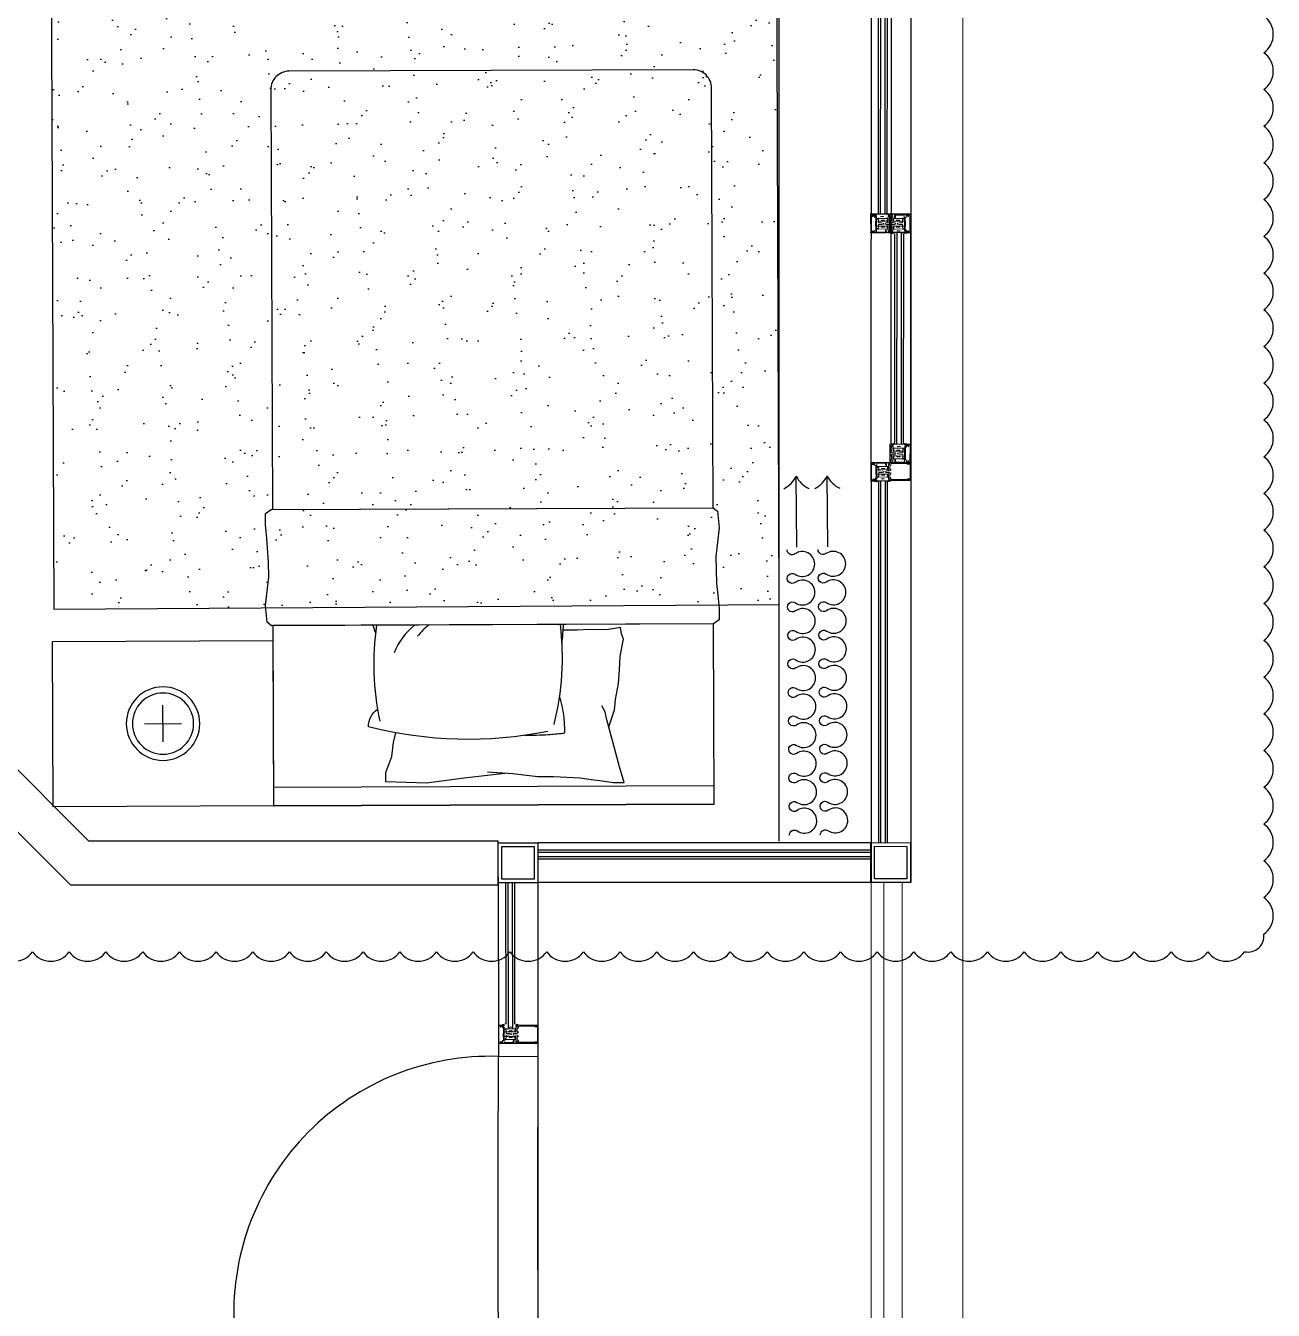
# Model space of a CAD drawing. Extents: x -678889171 to 586587, y -792238163 to 335485.
# Drawn here: x 89183 to 92580, y 76659 to 80156 of the extents above; entities that cross this region are included whole.
import ezdxf
from ezdxf.xclip import XClip

# ---------------------------------------------------------------- set-up
doc = ezdxf.new("R2010")
doc.units = 0
doc.header["$MEASUREMENT"] = 0
doc.header["$XCLIPFRAME"] = 2
doc.layers.get('0').update_dxf_attribs({"color": 8})
for name, color, linetype in [('9TH-FURN$0$A-SITE-PATT', 252, 'Continuous'), ('9TH-FURN$0$XR-A-9TH-OLD DESIGN$0$A-ANNO-SYMB', 252, 'Continuous'), ('9TH-FURN$0$XR-A-9TH-OLD DESIGN$0$A-SITE-PATT', 252, 'Continuous'), ('9TH-FURN$0$XR-A-9TH-OLD DESIGN$0$I-EQPM', 252, 'Continuous'), ('9TH-FURN$0$XR-A-9TH-OLD DESIGN$0$I-FURN', 252, 'Continuous'), ('9TH-FURN$0$XR-A-9TH-OLD DESIGN$0$XREF_3BR$0$I-FURN-FLOR', 252, 'Continuous'), ('9TH-FURN$0$XR-A-9TH-OLD DESIGN$0$XREF_3BR$0$I-FURN-PATT', 252, 'Continuous'), ('XR-A-9TH-FLOOR$0$A-SITE-PATT', 252, 'Continuous'), ('XR-A-9TH-FLOOR$0$A-WALL', 252, 'Continuous'), ('XR-A-TYP 00(OUTER)$0$A-DOOR', 252, 'Continuous'), ('XR-A-TYP 00(OUTER)$0$A-GLAZ', 252, 'Continuous'), ('XR-A-TYP 00(OUTER)$0$A-SITE-PATT', 252, 'Continuous'), ('XR-A-TYP-4TH TO 10TH (OUTER)$0$A-DIM-IN', 252, 'Continuous'), ('XR-A-TYP36$0$XR-A-TYP-2-3-4-5-6-7-8-9-10$0$A-WALL', 252, 'Continuous')]:
    doc.layers.add(name, color=color, linetype=linetype)
for name, color, linetype, lineweight in [('XR-A-TYP 00(OUTER)$0$A-WALL-CMU', 252, 'Continuous', 50), ('XR-A-TYP 00(OUTER)$0$Main entrance$0$A-ELEV-GLAZ', 252, 'Continuous', 20), ('XR-A-TYP 00(OUTER)$0$xref units$0$A-ELEV-P1', 252, 'Continuous', 9), ('XR-A-TYP 00(OUTER)$0$xref units$0$A-FLOR-HRAL-P2', 252, 'Continuous', 20), ('XR-A-TYP 01(OUTER)$0$xref units$0$A-ELEV-P1', 252, 'Continuous', 9)]:
    doc.layers.add(name, color=color, linetype=linetype, lineweight=lineweight)

# ---------------------------------------------------------------- blocks, each defined once
blk = doc.blocks.new('9TH-FURN$0$XR-A-9TH-OLD DESIGN$0$PENDANT')
for p, q in [((0, -150), (0, 150)), ((-150, 0), (150, 0))]:
    blk.add_line(p, q)
for radius in [300, 250]:
    blk.add_circle((0, 0), radius)
blk = doc.blocks.new('9TH-FURN$0$XR-A-9TH-OLD DESIGN$0$b22')
at = {"layer": '9TH-FURN$0$XR-A-9TH-OLD DESIGN$0$XREF_3BR$0$I-FURN-PATT', "extrusion": (-1.14521e-09, 1.34087e-09, 1)}
h = blk.add_hatch(dxfattribs=at)
h.set_pattern_fill('AR-SAND', color=256, scale=3, angle=89.7813)
h.set_pattern_definition([(127.28135, (106687.42, 53151.09), (-146.8412, -4.23975), [0, -115.824, 0, -129.54, 0, -123.825]), (97.2813, (106687.42, 53151.09), (-214.5313, 135.6767), [0, -62.484, 0, -104.394, 0, -40.005]), (57.28135, (106687.06, 53057.36), (0.4744, 237.2976), [0, -38.1, 0, -137.16, 0, -179.07]), (47.2813, (106687.06, 53057.36), (-66.0041, 229.3205), [0, -19.05, 0, -89.916, 0, -102.87])])
h.paths.add_polyline_path([(92299.8, 68081.8), (92306.5, 66306.6), (94281.8, 66319.1), (94275, 68094.4)])
at = {"layer": '9TH-FURN$0$XR-A-9TH-OLD DESIGN$0$I-FURN'}
for p, q in [((94104.7, 65825.6, 0), (92904.7, 65821, 0)), ((94104.9, 65775.6, 0), (92904.9, 65771, 0))]:
    blk.add_line(p, q, dxfattribs=at)
at = {"layer": '9TH-FURN$0$XR-A-9TH-OLD DESIGN$0$I-FURN', "extrusion": (-1.14521e-09, 1.34087e-09, 1), "elevation": 0}
blk.add_lwpolyline([(92897.4, 67721), (92901.8, 66578.2), (94101.8, 66582.8), (94097.4, 67725.6, 0.414214), (94047.2, 67775.4), (92947.2, 67771.2, 0.414214)], format="xyb", close=True, dxfattribs=at)
for points in [[(94103, 66266.2), (92899.5, 66261.6), (92887.5, 66271.1), (92883.3, 66316.6), (92892, 66394.1), (92890.8, 66434.7), (92886.6, 66499.7), (92883.4, 66536.2), (92883.3, 66566.7), (92898.3, 66578.2), (94101.8, 66582.8), (94113.8, 66573.4), (94118, 66527.9), (94109.3, 66450.3), (94110.6, 66376.3), (94114.7, 66344.8), (94117.8, 66308.3), (94117.9, 66277.8)], [(92904.9, 65771), (94104.9, 65775.6), (94103, 66266.2), (92903, 66261.7)], [(92304.9, 65768.8), (92303.2, 66218.8), (92903.2, 66221), (92904.9, 65771)]]:
    blk.add_lwpolyline(points, close=True, dxfattribs=at)
for points in [[(93185.4, 66262.7, 0.088806), (93194, 66001.9)], [(93175.7, 66262.7, 0.03458), (93182.6, 66241.7)], [(93288.4, 66263.1, 0.120506), (93233.2, 66188)], [(93327.8, 66263.3, 0.055655), (93296.6, 66232.9)], [(93685.1, 66264.6, -0.092714), (93667.9, 65992.9)], [(93689.6, 66213, 0.011261), (93692.9, 66240.3, 0.010076), (93694.7, 66264.7, 0.010076)], [(93163.4, 65986.6, -0.239531), (93187.8, 66034.4, -1.399074)], [(93682.9, 66068.7, -0.027347), (93690.6, 66039.9, -0.027392), (93695, 66010.5, -0.019021), (93697.2, 65971.6, -0.268255), (93695.8, 65969, -0.108706), (93692.8, 65968, -0.008651), (93653.1, 65964.4, -0.012981), (93621.1, 65962.8, -0.01296), (93589, 65963)], [(93651.4, 65973.8, -0.114353), (93163.4, 65986.6, -0.274929)]]:
    blk.add_lwpolyline(points, format="xyb", dxfattribs=at)
for points in [[(93817.5, 65986), (93833.3, 66032.5), (93835.1, 66048.5), (93835.8, 66060.5), (93843.8, 66103.8), (93847.2, 66141.3), (93848.9, 66178.8), (93857.6, 66225.2), (93852.2, 66239.4), (93849.9, 66256.9), (93811.1, 66250), (93764.7, 66251.6), (93732.6, 66249.7), (93693.7, 66249.5)], [(93487.9, 65863.3), (93556.2, 65859.3), (93586.1, 65855.1), (93624.6, 65851), (93667.3, 65851.2), (93739.9, 65847.2), (93769.9, 65843), (93799.8, 65838.9), (93829.7, 65834.7), (93859.6, 65834.8), (93846.6, 65877.5), (93829.3, 65941.4), (93812, 66005.4), (93807.6, 66026.7), (93799, 66043.8)], [(93534.9, 65859.2), (93423.8, 65846), (93321.4, 65832.8), (93210.3, 65836.6), (93210.2, 65862.2), (93227.1, 65905), (93231.2, 65943.4), (93237.8, 65970)]]:
    blk.add_lwpolyline(points, dxfattribs=at)
at = {"layer": '9TH-FURN$0$XR-A-9TH-OLD DESIGN$0$XREF_3BR$0$I-FURN-FLOR', "extrusion": (-1.14521e-09, 1.34087e-09, 1), "elevation": 0}
blk.add_lwpolyline([(92299.8, 68081.8), (92306.5, 66306.6), (94281.8, 66319.1), (94275, 68094.4)], close=True, dxfattribs=at)
at = {"layer": '9TH-FURN$0$XR-A-9TH-OLD DESIGN$0$I-EQPM', "extrusion": (-1.14521e-09, 1.34087e-09, 1), "xscale": -0.3333333333333423, "yscale": 0.3333333333333423, "zscale": 0.3333333333333424, "rotation": 270.2186530254468}
blk.add_blockref('9TH-FURN$0$XR-A-9TH-OLD DESIGN$0$PENDANT', (92604, 65994.9, 0), dxfattribs=at)
blk = doc.blocks.new('9TH-FURN$0$XR-A-9TH-OLD DESIGN$0$XREF_1BR$0$05BDRAPE')
for points in [[(-500, 0, 0.608416), (-485.7, 27.6, -0.608416), (-450, 96.6, -0.608416), (-414.3, 27.7, 1.932003), (-385.7, 27.7, -0.608416), (-350, 96.6, -0.608416), (-314.3, 27.7, 1.932003), (-285.7, 27.7, -0.608416), (-250, 96.6, -0.608416), (-214.3, 27.7, 1.932003), (-185.7, 27.7, -0.608416), (-150, 96.6, -0.608416), (-114.3, 27.7, 1.932003), (-85.7, 27.7, -0.608416), (-50, 96.6, -0.608416), (-14.3, 27.7, 0.608436), (0, 0, -0.608416)], [(0, 0, 0.608416), (14.3, 27.7, -0.608416), (50, 96.6, -0.608416), (85.7, 27.7, 1.932003), (114.3, 27.7, -0.608416), (150, 96.6, -0.608416), (185.7, 27.7, 1.932003), (214.3, 27.7, -0.608416), (250, 96.6, -0.608416), (285.7, 27.7, 1.932003), (314.3, 27.7, -0.608416), (350, 96.6, -0.608416), (385.7, 27.7, 1.932003), (414.3, 27.7, -0.608416), (450, 96.6, -0.608416), (485.7, 27.7, 0.608436), (500, 0, -0.608416)]]:
    blk.add_lwpolyline(points, format="xyb")
blk = doc.blocks.new('9TH-FURN$0$XR-A-9TH-OLD DESIGN$0$XREF_1BR$0$GUEST T1')
blk.add_line((-974.1, -13.6), (-1214.4, -13.6))
for centre, start, end in [((-1258, 72.1), 296.9731, 333.1823), ((-1258, -99.3), 26.8177, 63.0269)]:
    blk.add_arc(centre, 96.2, start, end)
at = {"xscale": -0.9651072330830278, "yscale": 0.9651072330830278, "zscale": 0.9651072330830278}
blk.add_blockref('9TH-FURN$0$XR-A-9TH-OLD DESIGN$0$XREF_1BR$0$05BDRAPE', (-482.6, -46.6), dxfattribs=at)
blk = doc.blocks.new('9TH-FURN$0$XR-A-9TH-OLD DESIGN$0$XREF_1BR$0$GS-1')
at = {"xscale": -0.8044866682359963, "yscale": 0.8044866682359963, "zscale": 0.8044866682359963, "rotation": 90}
for p in [(-31.1, 38.2), (53.3, 38.2)]:
    blk.add_blockref('9TH-FURN$0$XR-A-9TH-OLD DESIGN$0$XREF_1BR$0$GUEST T1', p, dxfattribs=at)
blk = doc.blocks.new('9TH-FURN$0$XR-A-9TH-OLD DESIGN$0$f1')
at = {"layer": '9TH-FURN$0$XR-A-9TH-OLD DESIGN$0$I-EQPM'}
blk.add_line((94057, 64414, 0), (94057, 67639, 0), dxfattribs=at)
at = {"layer": '9TH-FURN$0$XR-A-9TH-OLD DESIGN$0$A-ANNO-SYMB'}
blk.add_blockref('9TH-FURN$0$XR-A-9TH-OLD DESIGN$0$b22', (-224.8, -1260.9, 0), dxfattribs=at)
at = {"layer": '9TH-FURN$0$XR-A-9TH-OLD DESIGN$0$I-EQPM', "extrusion": (-4.89388e-08, -5.10436e-10, 1), "xscale": -0.9999999999999993, "rotation": 0.4583427595976275}
blk.add_blockref('9TH-FURN$0$XR-A-9TH-OLD DESIGN$0$XREF_1BR$0$GS-1', (94175.6, 64393.1, 0), dxfattribs=at)
blk = doc.blocks.new('XR-A-TYP 00(OUTER)$0$D1')
at = {"layer": 'XR-A-TYP 00(OUTER)$0$A-DOOR', "extrusion": (-2.40084e-09, -2.24279e-08, 1), "elevation": 0}
for points in [[(66309, 178847.8), (66344, 178846.8), (66346.5, 178954.8), (66311.5, 178955.7), (66309, 178847.8)], [(67073.7, 178826.6), (67108.7, 178825.7), (67111.2, 178933.7), (67076.2, 178934.6), (67073.7, 178826.6)]]:
    blk.add_lwpolyline(points, dxfattribs=at)
for points in [[(67076.2, 178934.6, -0.001328), (66346.5, 178954.8, -0.000542)], [(67073.5, 178826.4, -0.001345), (66344, 178846.8, -0.000388)], [(67089.2, 178105.8, -0.000073), (67049.2, 178106.8, -0.000073)]]:
    blk.add_lwpolyline(points, format="xyb", dxfattribs=at)
at = {"layer": 'XR-A-TYP 00(OUTER)$0$A-DOOR', "extrusion": (-2.40828e-09, -2.24517e-08, 1), "elevation": 0}
blk.add_lwpolyline([(67089.2, 178105.8), (67108.7, 178825.6), (67068.8, 178826.7), (67049.2, 178106.8)], dxfattribs=at)
at = {"layer": 'XR-A-TYP 00(OUTER)$0$A-DOOR'}
blk.add_arc((67041.7, 178805.7, 0), 698.9, 176.6234, 270.6138, dxfattribs=at)
blk = doc.blocks.new('XR-A-TYP 00(OUTER)$0$m')
at = {"layer": 'XR-A-TYP 00(OUTER)$0$Main entrance$0$A-ELEV-GLAZ'}
for p, q in [((12664.2, 190975.7, 0), (12663.8, 190966.3, 0)), ((12664.2, 190975.7, 0), (12663.8, 190966.3, 0)), ((12714.1, 190973.9, 0), (12664.2, 190975.7, 0)), ((12664.9, 190966.7, 0), (12665.2, 190974.4, 0)), ((12665.5, 190966.6, 0), (12664.9, 190966.7, 0)), ((12665.2, 190974.4, 0), (12713, 190972.7, 0)), ((12668, 190970.6, 0), (12665.7, 190966.8, 0)), ((12668, 190964.7, 0), (12668.1, 190967.5, 0)), ((12668.1, 190967.5, 0), (12669.5, 190969.7, 0)), ((12708.4, 190968.3, 0), (12709.6, 190966, 0)), ((12712, 190965.1, 0), (12709.9, 190969.1, 0)), ((12713, 190972.7, 0), (12712.8, 190965, 0)), ((12713.8, 190964.5, 0), (12714.1, 190973.9, 0)), ((12663.8, 190964.2, 0), (12662.7, 190933.4, 0)), ((12662.7, 190933.4, 0), (12670.5, 190933.1, 0)), ((12663.8, 190964.2, 0), (12663.6, 190960.2, 0)), ((12665.3, 190964.8, 0), (12664.4, 190964.8, 0)), ((12665.3, 190964.8, 0), (12664.4, 190964.8, 0)), ((12664.9, 190936.7, 0), (12665.7, 190958.5, 0)), ((12665.1, 190965, 0), (12665.5, 190965, 0)), ((12670.6, 190935.2, 0), (12666.1, 190935.4, 0)), ((12667, 190959.7, 0), (12683.8, 190959.1, 0)), ((12670.4, 190964.6, 0), (12668, 190964.7, 0)), ((12671.1, 190933.7, 0), (12671.2, 190934.5, 0)), ((12671.6, 190961.6, 0), (12671.6, 190963.3, 0)), ((12681.8, 190961.3, 0), (12671.6, 190961.6, 0)), ((12674, 190955.5, 0), (12673.1, 190929, 0)), ((12673.7, 190959.4, 0), (12673.6, 190954.2, 0)), ((12676.6, 190954.1, 0), (12676.7, 190955.4, 0)), ((12681.8, 190953.9, 0), (12676.6, 190954.1, 0)), ((12678.6, 190938.1, 0), (12678.9, 190946, 0)), ((12681.2, 190938, 0), (12678.6, 190938.1, 0)), ((12678.9, 190946, 0), (12681.5, 190945.9, 0)), ((12681.8, 190953.9, 0), (12680.9, 190929.2, 0)), ((12680.9, 190930.1, 0), (12681.2, 190938, 0)), ((12681.5, 190945.9, 0), (12681.8, 190953.9, 0)), ((12682.3, 190961.8, 0), (12681.8, 190961.3, 0)), ((12681.8, 190953.9, 0), (12682, 190959.2, 0)), ((12682.6, 190953.8, 0), (12681.8, 190953.9, 0)), ((12683.1, 190953.8, 0), (12681.8, 190953.9, 0)), ((12683.3, 190959.1, 0), (12682, 190959.2, 0)), ((12688.4, 190961.6, 0), (12682.3, 190961.8, 0)), ((12683, 190954.1, 0), (12682.6, 190953.8, 0)), ((12683.3, 190953.8, 0), (12683, 190954.1, 0)), ((12684.8, 190953.8, 0), (12683.3, 190953.8, 0)), ((12683.8, 190959.1, 0), (12684.1, 190958.8, 0)), ((12684.1, 190958.8, 0), (12684.5, 190959.1, 0)), ((12684.5, 190959.1, 0), (12692.7, 190958.8, 0)), ((12685.1, 190954.1, 0), (12684.8, 190953.8, 0)), ((12685.4, 190953.7, 0), (12685.1, 190954.1, 0)), ((12685.5, 190933, 0), (12685.3, 190924.9, 0)), ((12686.3, 190953.7, 0), (12685.4, 190953.7, 0)), ((12685.8, 190959, 0), (12685.9, 190961.7, 0)), ((12686, 190944.6, 0), (12686.3, 190953.7, 0)), ((12687, 190940, 0), (12686, 190944.6, 0)), ((12688.7, 190961.2, 0), (12688.4, 190961.6, 0)), ((12689, 190961.6, 0), (12688.7, 190961.2, 0)), ((12690.2, 190944.5, 0), (12688.8, 190939.9, 0)), ((12695, 190961.3, 0), (12689, 190961.6, 0)), ((12689.5, 190924.8, 0), (12689.8, 190932.8, 0)), ((12690.5, 190953.6, 0), (12690.2, 190944.5, 0)), ((12691.4, 190953.5, 0), (12690.5, 190953.6, 0)), ((12691.4, 190958.8, 0), (12691.5, 190961.5, 0)), ((12691.7, 190953.8, 0), (12691.4, 190953.5, 0)), ((12692, 190953.5, 0), (12691.7, 190953.8, 0)), ((12693.5, 190953.4, 0), (12692, 190953.5, 0)), ((12692.7, 190958.8, 0), (12693, 190958.4, 0)), ((12693, 190958.4, 0), (12693.3, 190958.8, 0)), ((12693.3, 190958.8, 0), (12708.1, 190958.2, 0)), ((12693.9, 190953.8, 0), (12693.5, 190953.4, 0)), ((12695, 190953.4, 0), (12693.7, 190953.4, 0)), ((12695.2, 190958.7, 0), (12693.9, 190958.7, 0)), ((12694.2, 190953.4, 0), (12693.9, 190953.8, 0)), ((12694.1, 190928.8, 0), (12695, 190953.4, 0)), ((12695, 190953.4, 0), (12694.2, 190953.4, 0)), ((12694.2, 190929.6, 0), (12694.5, 190937.5, 0)), ((12694.5, 190937.5, 0), (12697.1, 190937.4, 0)), ((12694.7, 190945.5, 0), (12695, 190953.4, 0)), ((12697.4, 190945.4, 0), (12694.7, 190945.5, 0)), ((12695.5, 190960.8, 0), (12695, 190961.3, 0)), ((12695.2, 190958.7, 0), (12695, 190953.4, 0)), ((12695, 190953.4, 0), (12700.2, 190953.2, 0)), ((12705.7, 190960.4, 0), (12695.5, 190960.8, 0)), ((12697.1, 190937.4, 0), (12697.4, 190945.4, 0)), ((12700.2, 190953.2, 0), (12700.2, 190954.5, 0)), ((12702.9, 190954.4, 0), (12701.9, 190928, 0)), ((12702.3, 190926.7, 0), (12702.5, 190932, 0)), ((12703.4, 190958.4, 0), (12703.2, 190953.1, 0)), ((12705.8, 190962, 0), (12705.7, 190960.4, 0)), ((12709.5, 190963.2, 0), (12707.1, 190963.3, 0)), ((12707.4, 190937.8, 0), (12707.7, 190946.9, 0)), ((12707.8, 190960.1, 0), (12707.9, 190960.4, 0)), ((12708.9, 190961.4, 0), (12710.8, 190961.3, 0)), ((12709.6, 190966, 0), (12709.5, 190963.2, 0)), ((12711.4, 190958.1, 0), (12713.1, 190958, 0)), ((12711.8, 190960.2, 0), (12711.8, 190960, 0)), ((12712.8, 190965, 0), (12712.1, 190965, 0)), ((12712.1, 190963.3, 0), (12712.5, 190963.3, 0)), ((12713.1, 190963, 0), (12712.3, 190963.1, 0)), ((12715.5, 190931.5, 0), (12713.5, 190920.1, 0)), ((12713.6, 190958.5, 0), (12713.7, 190962.4, 0)), ((12716.3, 190952.6, 0), (12715.1, 190964.1, 0)), ((12662.5, 190927.7, 0), (12660.3, 190868.4)), ((12662.5, 190927.7, 0), (12660.3, 190868.4)), ((12664.6, 190928, 0), (12662.9, 190928.1, 0)), ((12665.5, 190921.1, 0), (12664, 190878.4)), ((12664.2, 190925.9, 0), (12664.2, 190926.1, 0)), ((12667.1, 190924.7, 0), (12665.2, 190924.8, 0)), ((12670.4, 190921.3, 0), (12666, 190921.5, 0)), ((12675.4, 190927.6, 0), (12667.9, 190927.9, 0)), ((12668.2, 190926, 0), (12668.2, 190925.8, 0)), ((12670.9, 190924.2, 0), (12670.8, 190921.7, 0)), ((12680.7, 190923.8, 0), (12670.9, 190924.2, 0)), ((12675.7, 190927.3, 0), (12675.4, 190927.6, 0)), ((12675.7, 190928.9, 0), (12675.8, 190930.3, 0)), ((12676, 190927.6, 0), (12675.7, 190927.3, 0)), ((12675.8, 190930.3, 0), (12680.9, 190930.1, 0)), ((12681.9, 190927.4, 0), (12676, 190927.6, 0)), ((12680.6, 190921.4, 0), (12680.7, 190923.8, 0)), ((12682.7, 190920.9, 0), (12681, 190920.9, 0)), ((12681.1, 190929, 0), (12682, 190929, 0)), ((12682.2, 190928.8, 0), (12682.1, 190927.6, 0)), ((12683.9, 190923.7, 0), (12683.2, 190923.7, 0)), ((12683.2, 190923.7, 0), (12683.2, 190921.3, 0)), ((12691.4, 190923.4, 0), (12690.7, 190923.5, 0)), ((12691.3, 190921, 0), (12691.4, 190923.4, 0)), ((12693.4, 190920.5, 0), (12691.7, 190920.6, 0)), ((12692.8, 190927.2, 0), (12692.9, 190928.4, 0)), ((12698.9, 190926.8, 0), (12693, 190927, 0)), ((12693.1, 190928.6, 0), (12693.9, 190928.6, 0)), ((12703.7, 190923, 0), (12693.9, 190923.3, 0)), ((12693.9, 190923.3, 0), (12693.9, 190920.9, 0)), ((12699.3, 190929.4, 0), (12694.2, 190929.6, 0)), ((12699.2, 190926.5, 0), (12698.9, 190926.8, 0)), ((12699.5, 190926.8, 0), (12699.2, 190926.5, 0)), ((12699.3, 190928.1, 0), (12699.3, 190929.4, 0)), ((12707, 190926.5, 0), (12699.5, 190926.8, 0)), ((12703.7, 190920.6, 0), (12703.7, 190923, 0)), ((12708.5, 190920, 0), (12704.1, 190920.1, 0)), ((12706.6, 190924.4, 0), (12706.6, 190924.6, 0)), ((12707.4, 190876.8), (12708.9, 190919.5, 0)), ((12709.5, 190923.2, 0), (12707.6, 190923.3, 0)), ((12712, 190926.3, 0), (12710.3, 190926.4, 0)), ((12710.3, 190866.6), (12712.4, 190925.9, 0)), ((12710.6, 190924.5, 0), (12710.5, 190924.2, 0)), ((12660.7, 190868.2), (12661.9, 190869.3)), ((12661.9, 190869.3), (12663.9, 190874.2)), ((12662.4, 190876.9), (12664, 190878.4)), ((12662.4, 190874.9), (12662.4, 190876.9)), ((12663.9, 190874.2), (12663, 190874.3)), ((12708.1, 190872.7), (12707.2, 190872.7)), ((12707.2, 190872.7), (12708.9, 190867.7)), ((12707.4, 190876.8), (12708.8, 190875.3)), ((12708.8, 190875.3), (12708.7, 190873.3)), ((12708.9, 190867.7), (12709.9, 190866.5))]:
    blk.add_line(p, q, dxfattribs=at)
at = {"layer": 'XR-A-TYP 00(OUTER)$0$Main entrance$0$A-ELEV-GLAZ', "elevation": 0}
blk.add_lwpolyline([(12709.6, 190866, 0.668179), (12709.8, 190866.3), (12708.1, 190868.2), (12707.1, 190868.2), (12707.2, 190872.7), (12707.9, 190872.7), (12706.6, 190875.1, 0.767327), (12706, 190875), (12705.7, 190867.4), (12665, 190868.9), (12665.2, 190876.4, 0.767327), (12664.7, 190876.6), (12663.2, 190874.3), (12663.9, 190874.2), (12663.7, 190869.7), (12662.7, 190869.8), (12660.8, 190868.1, 0.668179), (12661, 190867.7)], format="xyb", close=True, dxfattribs=at)
at = {"layer": 'XR-A-TYP 00(OUTER)$0$Main entrance$0$A-ELEV-GLAZ'}
for centre, radius, start, end in [((12665.3, 190965.8, 0), 1.06, 267.9564, 69.2935), ((12665.5, 190965.8, 0), 0.847, 267.9564, 87.9564), ((12668.8, 190970.1, 0), 0.847, 327.9564, 147.9564), ((12709.2, 190968.7, 0), 0.847, 27.9564, 207.9564), ((12665.1, 190966.2, 0), 1.27, 177.9564, 267.9564), ((12664.4, 190964.1, 0), 0.635, 87.9564, 177.9564), ((12664.4, 190964.1, 0), 0.635, 87.9564, 177.9564), ((12666.2, 190936.6, 0), 1.27, 177.9564, 267.9564), ((12666.9, 190958.4, 0), 1.27, 87.9564, 177.9564), ((12670.4, 190963.3, 0), 1.27, 357.9564, 87.9564), ((12670.5, 190933.7, 0), 0.635, 267.9564, 357.9564), ((12670.5, 190934.6, 0), 0.635, 357.9564, 87.9564), ((12675.4, 190955.4, 0), 1.32, 357.9564, 177.9564), ((12687.7, 190932.9, 0), 2.12, 357.9564, 177.9564), ((12687.9, 190940.2, 0), 0.911, 192.9564, 342.9564), ((12701.5, 190954.5, 0), 1.32, 357.9564, 177.9564), ((12707.1, 190962, 0), 1.27, 87.9564, 177.9564), ((12709.7, 190960.1, 0), 1.91, 177.9564, 223.1461), ((12708.9, 190960.3, 0), 1.06, 87.9564, 177.9564), ((12708.1, 190958.5, 0), 0.318, 267.9564, 43.1461), ((12710.8, 190960.2, 0), 1.06, 357.9564, 87.9564), ((12711.4, 190958.4, 0), 0.318, 132.7668, 267.9564), ((12712.3, 190964.1, 0), 1.06, 106.6194, 267.9564), ((12712.1, 190964.1, 0), 0.847, 87.9564, 267.9564), ((12709.9, 190960.1, 0), 1.91, 312.7668, 357.9564), ((12712.5, 190964.5, 0), 1.27, 267.9564, 357.9564), ((12713.1, 190962.4, 0), 0.635, 357.9564, 87.9564), ((12713.2, 190958.5, 0), 0.423, 267.9564, 357.9564), ((12662.9, 190927.6, 0), 0.423, 87.9564, 177.9564), ((12666.1, 190926.1, 0), 1.91, 132.7668, 177.9564), ((12665.3, 190925.9, 0), 1.06, 177.9564, 267.9564), ((12664.6, 190927.7, 0), 0.318, 312.7668, 87.9564), ((12665.9, 190921.1, 0), 0.423, 87.9564, 177.9564), ((12667.1, 190925.8, 0), 1.06, 267.9564, 357.9564), ((12667.9, 190927.6, 0), 0.318, 87.9564, 223.1461), ((12666.3, 190926, 0), 1.91, 357.9564, 43.1461), ((12670.4, 190921.7, 0), 0.423, 267.9564, 357.9564), ((12674.4, 190929, 0), 1.32, 177.9564, 357.9564), ((12681, 190921.4, 0), 0.423, 177.9564, 267.9564), ((12681.1, 190929.2, 0), 0.212, 177.9564, 267.9564), ((12681.9, 190927.6, 0), 0.212, 267.9564, 357.9564), ((12681.9, 190928.8, 0), 0.212, 357.9564, 87.9564), ((12682.7, 190921.3, 0), 0.423, 267.9564, 357.9564), ((12684, 190925, 0), 1.27, 267.9564, 357.9564), ((12690.8, 190924.7, 0), 1.27, 177.9564, 267.9564), ((12691.7, 190921, 0), 0.423, 177.9564, 267.9564), ((12693, 190927.2, 0), 0.212, 177.9564, 267.9564), ((12693.1, 190928.4, 0), 0.212, 87.9564, 177.9564), ((12693.4, 190920.9, 0), 0.423, 267.9564, 357.9564), ((12693.9, 190928.8, 0), 0.212, 267.9564, 357.9564), ((12700.6, 190928, 0), 1.32, 177.9564, 357.9564), ((12704.1, 190920.5, 0), 0.423, 177.9564, 267.9564), ((12708.5, 190924.5, 0), 1.91, 132.7668, 177.9564), ((12707.6, 190924.4, 0), 1.06, 177.9564, 267.9564), ((12707, 190926.2, 0), 0.318, 312.7668, 87.9564), ((12708.5, 190919.5, 0), 0.423, 357.9564, 87.9564), ((12709.5, 190924.3, 0), 1.06, 267.9564, 357.9564), ((12710.3, 190926.1, 0), 0.318, 87.9564, 223.1461), ((12708.6, 190924.5, 0), 1.91, 357.9564, 43.1461), ((12712, 190925.9, 0), 0.423, 357.9564, 87.9564), ((12660.6, 190868.4), 0.211, 177.9564, 312.9564), ((12663, 190874.9), 0.635, 177.9564, 267.9564), ((12708.1, 190873.3), 0.635, 267.9564, 357.9564), ((12710.1, 190866.6), 0.211, 222.9564, 357.9564)]:
    blk.add_arc(centre, radius, start, end, dxfattribs=at)
blk = doc.blocks.new('XR-A-TYP 00(OUTER)$0$conc w')
at = {"layer": 'XR-A-TYP 00(OUTER)$0$Main entrance$0$A-ELEV-GLAZ'}
for p, q in [((83819.6, 6992.5), (83819.6, 6983.1)), ((83869.6, 6992.5), (83819.6, 6992.5)), ((83819.6, 6992.5), (83819.6, 6983.1)), ((83819.6, 6981), (83819.6, 6977)), ((83819.6, 6981), (83819.6, 6950.2)), ((83821.1, 6981.6), (83820.2, 6981.6)), ((83821.1, 6981.6), (83820.2, 6981.6)), ((83820.7, 6983.5), (83820.7, 6991.2)), ((83820.7, 6991.2), (83868.5, 6991.2)), ((83821.3, 6983.5), (83820.7, 6983.5)), ((83820.9, 6981.8), (83821.3, 6981.8)), ((83823.6, 6987.5), (83821.4, 6983.7)), ((83821.7, 6953.5), (83821.7, 6975.3)), ((83823, 6976.6), (83839.8, 6976.6)), ((83823.8, 6984.5), (83825.1, 6986.7)), ((83823.8, 6981.6), (83823.8, 6984.5)), ((83826.2, 6981.6), (83823.8, 6981.6)), ((83827.5, 6978.7), (83827.5, 6980.3)), ((83837.7, 6978.7), (83827.5, 6978.7)), ((83829.7, 6976.6), (83829.7, 6971.3)), ((83830.2, 6972.6), (83830.2, 6946.2)), ((83832.8, 6971.3), (83832.8, 6972.6)), ((83838, 6971.3), (83832.8, 6971.3)), ((83835.3, 6955.4), (83835.3, 6963.4)), ((83835.3, 6963.4), (83838, 6963.4)), ((83838.2, 6979.3), (83837.7, 6978.7)), ((83838, 6971.3), (83838, 6976.6)), ((83839.3, 6976.6), (83838, 6976.6)), ((83838.8, 6971.3), (83838, 6971.3)), ((83838, 6971.3), (83838, 6946.7)), ((83839.3, 6971.3), (83838, 6971.3)), ((83838, 6963.4), (83838, 6971.3)), ((83844.3, 6979.3), (83838.2, 6979.3)), ((83839.1, 6971.6), (83838.8, 6971.3)), ((83839.5, 6971.3), (83839.1, 6971.6)), ((83841, 6971.3), (83839.5, 6971.3)), ((83839.8, 6976.6), (83840.2, 6976.3)), ((83840.2, 6976.3), (83840.5, 6976.6)), ((83840.5, 6976.6), (83848.7, 6976.6)), ((83841.3, 6971.6), (83841, 6971.3)), ((83841.6, 6971.3), (83841.3, 6971.6)), ((83842.5, 6971.3), (83841.6, 6971.3)), ((83841.8, 6976.6), (83841.8, 6979.3)), ((83842.5, 6962.2), (83842.5, 6971.3)), ((83843.7, 6957.6), (83842.5, 6962.2)), ((83844.6, 6978.9), (83844.3, 6979.3)), ((83844.9, 6979.3), (83844.6, 6978.9)), ((83850.9, 6979.3), (83844.9, 6979.3)), ((83846.7, 6962.2), (83845.5, 6957.6)), ((83847.6, 6971.3), (83846.7, 6971.3)), ((83846.7, 6971.3), (83846.7, 6962.2)), ((83847.4, 6976.6), (83847.4, 6979.3)), ((83847.9, 6971.6), (83847.6, 6971.3)), ((83848.2, 6971.3), (83847.9, 6971.6)), ((83849.7, 6971.3), (83848.2, 6971.3)), ((83848.7, 6976.6), (83849, 6976.3)), ((83849, 6976.3), (83849.4, 6976.6)), ((83849.4, 6976.6), (83864.1, 6976.6)), ((83850.1, 6971.6), (83849.7, 6971.3)), ((83851.2, 6976.6), (83849.9, 6976.6)), ((83851.2, 6971.3), (83849.9, 6971.3)), ((83850.4, 6971.3), (83850.1, 6971.6)), ((83851.2, 6971.3), (83850.4, 6971.3)), ((83851.5, 6978.7), (83850.9, 6979.3)), ((83851.2, 6976.6), (83851.2, 6971.3)), ((83851.2, 6971.3), (83856.4, 6971.3)), ((83851.2, 6963.4), (83851.2, 6971.3)), ((83851.2, 6946.7), (83851.2, 6971.3)), ((83853.9, 6963.4), (83851.2, 6963.4)), ((83861.7, 6978.7), (83851.5, 6978.7)), ((83853.9, 6955.4), (83853.9, 6963.4)), ((83856.4, 6971.3), (83856.4, 6972.6)), ((83859, 6972.6), (83859, 6946.2)), ((83859.4, 6976.6), (83859.4, 6971.3)), ((83861.7, 6980.3), (83861.7, 6978.7)), ((83865.4, 6981.6), (83863, 6981.6)), ((83863.8, 6978.5), (83863.8, 6978.7)), ((83864.1, 6986.7), (83865.4, 6984.5)), ((83864.1, 6956.2), (83864.1, 6965.3)), ((83864.9, 6979.8), (83866.7, 6979.8)), ((83865.4, 6984.5), (83865.4, 6981.6)), ((83867.8, 6983.7), (83865.5, 6987.5)), ((83867.4, 6976.6), (83869.2, 6976.6)), ((83867.8, 6978.7), (83867.8, 6978.5)), ((83868.5, 6983.5), (83867.9, 6983.5)), ((83867.9, 6981.8), (83868.3, 6981.8)), ((83869, 6981.6), (83868.1, 6981.6)), ((83868.5, 6991.2), (83868.5, 6983.5)), ((83869.6, 6983.1), (83869.6, 6992.5)), ((83869.6, 6977), (83869.6, 6981)), ((83872.5, 6971.3), (83870.9, 6982.7)), ((83819.6, 6950.2), (83827.4, 6950.2)), ((83819.6, 6944.4), (83819.6, 6936.2, 0)), ((83819.6, 6944.4), (83819.6, 6936.4)), ((83819.6, 6936.2), (83869.6, 6936.2)), ((83821.8, 6944.9), (83820, 6944.9)), ((83821.4, 6942.7), (83821.4, 6943)), ((83824.3, 6941.7), (83822.5, 6941.7)), ((83822.9, 6938), (83822.9, 6937.5, 0)), ((83866.3, 6937.5), (83822.9, 6937.5)), ((83827.4, 6952.3), (83823, 6952.3)), ((83827.7, 6938.4), (83823.3, 6938.4)), ((83832.5, 6944.9), (83825.1, 6944.9)), ((83825.4, 6943), (83825.4, 6942.7)), ((83828.1, 6950.8), (83828.1, 6951.6)), ((83838, 6941.2), (83828.2, 6941.2)), ((83828.2, 6941.2), (83828.2, 6938.8)), ((83832.8, 6944.5), (83832.5, 6944.9)), ((83832.8, 6947.5), (83838, 6947.5)), ((83832.8, 6946.2), (83832.8, 6947.5)), ((83833.1, 6944.9), (83832.8, 6944.5)), ((83839, 6944.9), (83833.1, 6944.9)), ((83838, 6955.4), (83835.3, 6955.4)), ((83838, 6947.5), (83838, 6955.4)), ((83838, 6938.8), (83838, 6941.2)), ((83838.2, 6946.5), (83839, 6946.5)), ((83840.1, 6938.4), (83838.4, 6938.4)), ((83839.2, 6946.3), (83839.2, 6945.1)), ((83841.2, 6941.2), (83840.5, 6941.2)), ((83840.5, 6941.2), (83840.5, 6938.8)), ((83842.5, 6950.6), (83842.5, 6942.5)), ((83846.7, 6942.5), (83846.7, 6950.6)), ((83848.7, 6941.2), (83848, 6941.2)), ((83848.7, 6938.8), (83848.7, 6941.2)), ((83850.8, 6938.4), (83849.1, 6938.4)), ((83850, 6945.1), (83850, 6946.3)), ((83850.2, 6946.5), (83851, 6946.5)), ((83856.1, 6944.9), (83850.2, 6944.9)), ((83851.2, 6955.4), (83853.9, 6955.4)), ((83851.2, 6947.5), (83851.2, 6955.4)), ((83856.4, 6947.5), (83851.2, 6947.5)), ((83861, 6941.2), (83851.2, 6941.2)), ((83851.2, 6941.2), (83851.2, 6938.8)), ((83856.4, 6944.5), (83856.1, 6944.9)), ((83856.4, 6946.2), (83856.4, 6947.5)), ((83856.7, 6944.9), (83856.4, 6944.5)), ((83864.1, 6944.9), (83856.7, 6944.9)), ((83859.4, 6944.9), (83859.4, 6950.2)), ((83861, 6938.8), (83861, 6941.2)), ((83865.9, 6938.4), (83861.4, 6938.4)), ((83863.8, 6942.7), (83863.8, 6943)), ((83866.7, 6941.7), (83864.9, 6941.7)), ((83866.3, 6937.5, 0), (83866.3, 6938)), ((83869.2, 6944.9), (83867.4, 6944.9)), ((83867.8, 6943), (83867.8, 6942.7)), ((83869.6, 6936.2, 0), (83869.6, 6944.4)), ((83872.5, 6950.2), (83870.9, 6938.7))]:
    blk.add_line(p, q, dxfattribs=at)
for centre, radius, start, end in [((83820.9, 6983.1), 1.27, 180, 270), ((83820.2, 6981), 0.635, 90, 180), ((83820.2, 6981), 0.635, 90, 180), ((83821.1, 6982.7), 1.06, 270, 71.3371), ((83821.3, 6982.7), 0.847, 270, 90), ((83823, 6975.3), 1.27, 90, 180), ((83824.4, 6987.1), 0.847, 330, 150), ((83826.2, 6980.3), 1.27, 360, 90), ((83831.5, 6972.6), 1.32, 360, 180), ((83857.7, 6972.6), 1.32, 360, 180), ((83863, 6980.3), 1.27, 90, 180), ((83864.9, 6978.7), 1.06, 90, 180), ((83865.7, 6978.5), 1.91, 180, 225.1897), ((83864.8, 6987.1), 0.847, 30, 210), ((83864.1, 6976.9), 0.318, 270, 45.1897), ((83866.7, 6978.7), 1.06, 360, 90), ((83868.1, 6982.7), 1.06, 108.6629, 270), ((83867.9, 6982.7), 0.847, 90, 270), ((83867.4, 6976.9), 0.318, 134.8103, 270), ((83865.9, 6978.5), 1.91, 314.8103, 360), ((83868.3, 6983.1), 1.27, 270, 360), ((83869, 6981), 0.635, 360, 90), ((83869.2, 6977), 0.423, 270, 0), ((83820, 6944.4), 0.423, 90, 180), ((83823.3, 6943), 1.91, 134.8103, 180), ((83822.5, 6942.7), 1.06, 180, 270), ((83823, 6953.5), 1.27, 180, 270), ((83821.8, 6944.5), 0.318, 314.8103, 90), ((83823.3, 6938), 0.423, 90, 180), ((83824.3, 6942.7), 1.06, 270, 360), ((83825.1, 6944.5), 0.318, 90, 225.1897), ((83823.5, 6943), 1.91, 360, 45.1897), ((83827.4, 6951.6), 0.635, 360, 90), ((83827.4, 6950.8), 0.635, 270, 360), ((83827.7, 6938.8), 0.423, 270, 360), ((83831.5, 6946.2), 1.32, 180, 360), ((83838.2, 6946.7), 0.212, 180, 270), ((83838.4, 6938.8), 0.423, 180, 270), ((83839, 6946.3), 0.212, 360, 90), ((83839, 6945.1), 0.212, 270, 360), ((83840.1, 6938.8), 0.423, 270, 360), ((83841.2, 6942.5), 1.27, 270, 360), ((83844.6, 6950.6), 2.12, 360, 180), ((83844.6, 6957.8), 0.911, 195, 345), ((83848, 6942.5), 1.27, 180, 270), ((83849.1, 6938.8), 0.423, 180, 270), ((83850.2, 6946.3), 0.212, 90, 180), ((83850.2, 6945.1), 0.212, 180, 270), ((83850.8, 6938.8), 0.423, 270, 0), ((83851, 6946.7), 0.212, 270, 360), ((83857.7, 6946.2), 1.32, 180, 360), ((83861.4, 6938.8), 0.423, 180, 270), ((83865.7, 6943), 1.91, 134.8103, 180), ((83864.9, 6942.7), 1.06, 180, 270), ((83864.1, 6944.5), 0.318, 314.8103, 90), ((83865.9, 6938), 0.423, 0, 90), ((83866.7, 6942.7), 1.06, 270, 360), ((83867.4, 6944.5), 0.318, 90, 225.1897), ((83865.9, 6943), 1.91, 360, 45.1897), ((83869.2, 6944.4), 0.423, 360, 90)]:
    blk.add_arc(centre, radius, start, end, dxfattribs=at)
blk = doc.blocks.new('XR-A-TYP 00(OUTER)$0$1300 w')
at = {"layer": 'XR-A-TYP 00(OUTER)$0$A-GLAZ', "extrusion": (1.72497e-12, 3.90388e-14, -1)}
for p, q in [((-10088, 80559.7, 0), (-10037.2, 80559.7, 0)), ((-10088, 80559.7, 0), (-10087.8, 80451.9, 0)), ((-10087.1, 80560.4, 0), (-8785.6, 80553, 0)), ((-10087.1, 80560.4, 0), (-8785.6, 80553, 0)), ((-10037.2, 80559.7, 0), (-10037.8, 80451.7, 0)), ((-9412.3, 80554.5, 0), (-9412.9, 80446.5, 0)), ((-9362.3, 80554.2, 0), (-9362.9, 80446.2, 0)), ((-8786, 80553.1, 0), (-8786.3, 80499.1, 0)), ((-8736, 80552.8, 0), (-8736.6, 80444.8, 0)), ((-8736, 80552.8, 0), (-8687.1, 80552.5, 0)), ((-8687.1, 80552.5, 0), (-8686.6, 80444.5, 0)), ((-9362.5, 80518.3, 0), (-8786.2, 80515.1, 0)), ((-9362.4, 80530.3, 0), (-8786, 80527.1, 0)), ((-9359.4, 80536.3, 0), (-8788.6, 80533.1, 0)), ((-8786.1, 80533.1, 0), (-8785.9, 80533.1, 0)), ((-10087.5, 80506.4, 0), (-8786.4, 80499.1, 0)), ((-10037.8, 80451.7, 0), (-10037.4, 80509.7, 0)), ((-9987.8, 80451.4, 0), (-9986.6, 80505.4, 0)), ((-9412.7, 80486.6, 0), (-9986.9, 80489.8, 0)), ((-9412.6, 80492.6, 0), (-9984.4, 80495.8, 0)), ((-9359.1, 80512.3, 0), (-8788.9, 80509.1, 0)), ((-10087.8, 80452.4, 0), (-8686.6, 80444.5, 0)), ((-9412.7, 80474.6, 0), (-9987.2, 80477.8, 0)), ((-9412.8, 80468.6, 0), (-9984.7, 80471.8, 0))]:
    blk.add_line(p, q, dxfattribs=at)
at = {"layer": 'XR-A-TYP 00(OUTER)$0$A-SITE-PATT', "zscale": -1}
for name, p, rotation in [('XR-A-TYP 00(OUTER)$0$m', (-4777.3, 271774.9, 0), 182.2189374170677), ('XR-A-TYP 00(OUTER)$0$conc w', (-93209.8, 73306.2, 0), 0.1752235276728038), ('XR-A-TYP 00(OUTER)$0$conc w', (74435.9, 87696.4, 0), 180.1752226497983)]:
    blk.add_blockref(name, p, dxfattribs=dict(at, rotation=rotation))
at = {"layer": 'XR-A-TYP 00(OUTER)$0$A-SITE-PATT'}
for name, p, xscale, zscale, rotation in [('XR-A-TYP 00(OUTER)$0$conc w', (74978.5, 72393.8, 0), -1, -1, 359.2024426718495), ('XR-A-TYP 00(OUTER)$0$m', (-15540.7, 271718.9, 0), -0.9999999999999993, -0.9999999999999993, 178.2434055271635), ('XR-A-TYP 00(OUTER)$0$conc w', (-93751.8, 88611, 0), -1, -1, 179.2024435497245)]:
    blk.add_blockref(name, p, dxfattribs=dict(at, xscale=xscale, zscale=zscale, rotation=rotation))
blk = doc.blocks.new('XR-A-TYP 00(OUTER)$0$corner1')
at = {"layer": 'XR-A-TYP 00(OUTER)$0$A-GLAZ'}
for points in [[(67874.9, 8251.7), (67981.1, 8229.8), (67958.8, 8124.2), (67852.6, 8146)], [(67882.6, 8239.9), (67969.2, 8222.1), (67951.1, 8136), (67864.5, 8153.8)]]:
    blk.add_lwpolyline(points, close=True, dxfattribs=at)
blk = doc.blocks.new('XR-A-TYP 00(OUTER)')
at = {"layer": 'XR-A-TYP 00(OUTER)$0$A-GLAZ'}
for p, q in [((94392.9, 67889.5), (94392.9, 64301.4)), ((94285, 65394.5), (94285, 64301.4)), ((94305, 65394.5), (94305, 64410.2)), ((94311, 65394.5), (94311, 64410.2)), ((94323, 65394.5), (94323, 64410.2)), ((94329, 65394.5), (94329, 64410.1)), ((94285, 64409.4), (93377.7, 64409.4)), ((94285, 64389.4), (93377.7, 64389.4)), ((94285, 64383.4), (93377.7, 64383.4)), ((94285, 64371.4), (93377.7, 64371.4)), ((94285, 64365.4), (93377.7, 64365.4)), ((93269.9, 64317.1), (93270.6, 63862.9)), ((93290, 64300.9), (93290.5, 63916.1)), ((93296, 64300.9), (93296.5, 63902.8)), ((93308, 64300.9), (93308.5, 63902.8)), ((93314, 64300.9), (93314.5, 63916)), ((94392.9, 64301.4), (93378, 64301.4)), ((93378, 64300.9), (93378, 62797.7)), ((94305, 64301.8), (94305, 64301.4)), ((94311, 64301.8), (94311, 64301.4)), ((94323, 64301.7), (94323, 64301.4)), ((94329, 64301.7), (94329, 64301.4)), ((93378.5, 63863.1), (93270.6, 63862.9))]:
    blk.add_line(p, q, dxfattribs=at)
at = {"layer": 'XR-A-TYP 00(OUTER)$0$xref units$0$A-ELEV-P1'}
blk.add_line((94285, 64301.4), (94285, 60553.7), dxfattribs=at)
at = {"layer": 'XR-A-TYP 00(OUTER)$0$xref units$0$A-FLOR-HRAL-P2'}
for p, q in [((94320, 64301.4), (94320, 60553.7)), ((94370, 64301.4), (94370, 60553.7))]:
    blk.add_line(p, q, dxfattribs=at)
at = {"layer": 'XR-A-TYP 00(OUTER)$0$A-GLAZ', "extrusion": (-6.16405e-12, 2.0345e-09, 1), "rotation": 270.2837470272507}
blk.add_blockref('XR-A-TYP 00(OUTER)$0$1300 w', (13884, 56309.6, 0), dxfattribs=at)
at = {"layer": 'XR-A-TYP 00(OUTER)$0$A-SITE-PATT'}
for name, p, rotation in [('XR-A-TYP 00(OUTER)$0$corner1', (115326.8, -418.4), 101.8879084058513), ('XR-A-TYP 00(OUTER)$0$corner1', (116056.1, -514), 101.6354231615295), ('XR-A-TYP 00(OUTER)$0$m', (284576.2, 58013.5, 0), 92.04243012436159)]:
    blk.add_blockref(name, p, dxfattribs=dict(at, rotation=rotation))
at = {"layer": 'XR-A-TYP 00(OUTER)$0$A-WALL-CMU', "rotation": 271.5787324732913}
blk.add_blockref('XR-A-TYP 00(OUTER)$0$D1', (-87336.2, 125219.4, 0), dxfattribs=at)
blk = doc.blocks.new('XR-A-TYP-4TH TO 10TH (OUTER)')
at = {"layer": 'XR-A-TYP-4TH TO 10TH (OUTER)$0$A-DIM-IN'}
ref = blk.add_blockref('XR-A-TYP 00(OUTER)', (0, 0), dxfattribs=at)
XClip(ref).set_block_clipping_path([(19908.0302680896, -24395.0039034439), (141486.3941120692, 77630.6383366612)])
blk = doc.blocks.new('XR-A-TYP 01(OUTER)')
at = {"layer": 'XR-A-TYP 01(OUTER)$0$xref units$0$A-ELEV-P1'}
blk.add_lwpolyline([(94735, 53723.8), (94535, 53723.8), (94535, 67769), (94735, 67769)], dxfattribs=at)
blk = doc.blocks.new('XR-A-TYP36')
at = {"layer": 'XR-A-TYP36$0$XR-A-TYP-2-3-4-5-6-7-8-9-10$0$A-WALL'}
for p, q in [((92154.7, 64415), (91535, 65034.7)), ((92105, 64295), (91415, 64985)), ((92154.7, 64415), (93270, 64415)), ((93270, 64295), (93270, 64415)), ((92105, 64295), (93270, 64295))]:
    blk.add_line(p, q, dxfattribs=at)

msp = doc.modelspace()

# ---------------------------------------------------------------- block references
at = {"layer": '9TH-FURN$0$XR-A-9TH-OLD DESIGN$0$A-SITE-PATT'}
msp.add_blockref('9TH-FURN$0$XR-A-9TH-OLD DESIGN$0$f1', (-2822.4, 13522.1, 0), dxfattribs=at)

# ---------------------------------------------------------------- next in the draw order: block references
at = {"layer": 'XR-A-9TH-FLOOR$0$A-SITE-PATT'}
for name in ['XR-A-TYP-4TH TO 10TH (OUTER)', 'XR-A-TYP 01(OUTER)']:
    msp.add_blockref(name, (-2800.4, 13522.1), dxfattribs=at)

# ---------------------------------------------------------------- next in the draw order: block references
at = {"layer": 'XR-A-9TH-FLOOR$0$A-WALL'}
msp.add_blockref('XR-A-TYP36', (-2800.4, 13522.1), dxfattribs=at)

# ---------------------------------------------------------------- next in the draw order: linework, layer by layer
at = {"layer": '9TH-FURN$0$A-SITE-PATT', "elevation": 0}
msp.add_lwpolyline([(89101.4, 77635.2, 0.520567), (89201.4, 77635.2, 0.520567), (89301.4, 77635.2, 0.520567), (89401.4, 77635.2, 0.520567), (89501.4, 77635.2, 0.520567), (89601.4, 77635.2, 0.520567), (89701.4, 77635.2, 0.520567), (89801.4, 77635.2, 0.520567), (89901.4, 77635.2, 0.520567), (90001.4, 77635.2, 0.520567), (90101.4, 77635.2, 0.520567), (90201.4, 77635.2, 0.520567), (90301.4, 77635.2, 0.520567), (90401.4, 77635.2, 0.520567), (90501.4, 77635.2, 0.520567), (90601.4, 77635.2, 0.520567), (90701.4, 77635.2, 0.520567), (90801.4, 77635.2, 0.520567), (90901.4, 77635.2, 0.520567), (91001.4, 77635.2, 0.520567), (91101.4, 77635.2, 0.520567), (91201.4, 77635.2, 0.520567), (91301.4, 77635.2, 0.520567), (91401.4, 77635.2, 0.520567), (91501.4, 77635.2, 0.520567), (91601.4, 77635.2, 0.520567), (91701.4, 77635.2, 0.520567), (91801.4, 77635.2, 0.520567), (91901.4, 77635.2, 0.520567), (92001.4, 77635.2, 0.520567), (92101.4, 77635.2, 0.520567), (92201.4, 77635.2, 0.520567), (92301.4, 77635.2, 0.520567), (92401.4, 77635.2, 0.520567), (92501.4, 77635.2, 0.520567), (92553.8, 77682.8, 0.520567), (92553.8, 77782.8, 0.520567), (92553.8, 77882.8, 0.520567), (92553.8, 77982.8, 0.520567), (92553.8, 78082.8, 0.520567), (92553.8, 78182.8, 0.520567), (92553.8, 78282.8, 0.520567), (92553.8, 78382.8, 0.520567), (92553.8, 78482.8, 0.520567), (92553.8, 78582.8, 0.520567), (92553.8, 78682.8, 0.520567), (92553.8, 78782.8, 0.520567), (92553.8, 78882.8, 0.520567), (92553.8, 78982.8, 0.520567), (92553.8, 79082.8, 0.520567), (92553.8, 79182.8, 0.520567), (92553.8, 79282.8, 0.520567), (92553.8, 79382.8, 0.520567), (92553.8, 79482.8, 0.520567), (92553.8, 79582.8, 0.520567), (92553.8, 79682.8, 0.520567), (92553.8, 79782.8, 0.520567), (92553.8, 79882.8, 0.520567), (92553.8, 79982.8, 0.520567), (92553.8, 80082.8, 0.520567), (92553.8, 80182.8, 0.520567)], format="xyb", dxfattribs=at)

doc.saveas('drawing.dxf')
